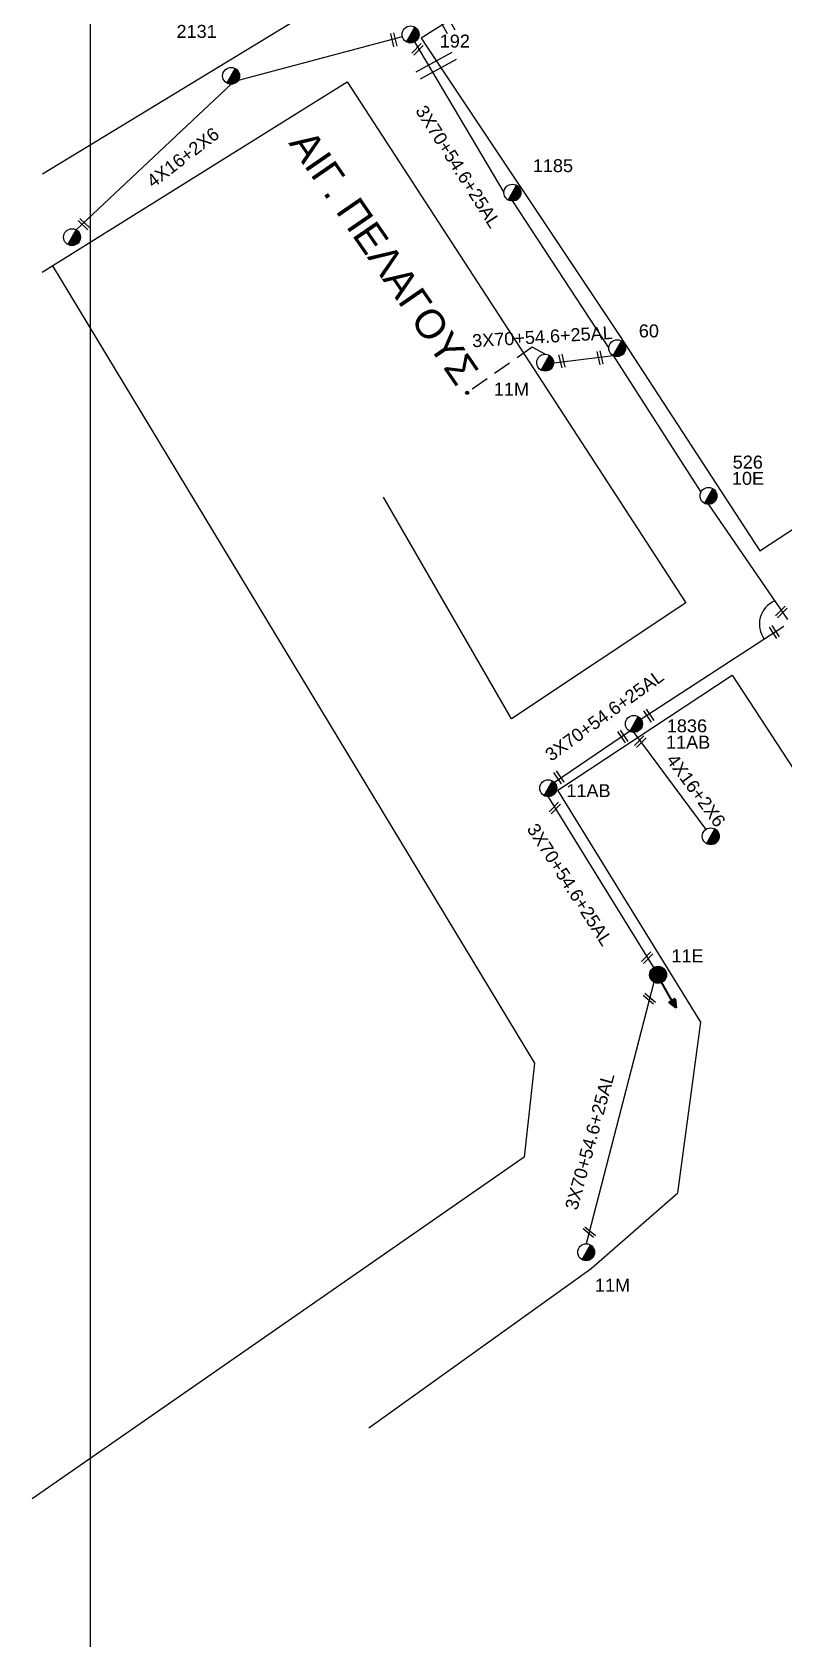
# Model space of a CAD drawing. Header units: millimetres. Extents: x 1266 to 3066, y 765 to 1784.
# Drawn here: x 1291.3 to 1395.8, y 886.7 to 1110.1 of the extents above; entities that cross this region are included whole.
import ezdxf

# ---------------------------------------------------------------- set-up
doc = ezdxf.new("R2010")
doc.units = ezdxf.units.MM
doc.linetypes.add('DASHED', pattern=[19.05, 12.7, -6.35])
for name, color, linetype in [('Άγνωστα', 7, 'Continuous'), ('Γέφυρες Εναέριου Δικτύου', 7, 'Continuous'), ('Επίτονοι', 7, 'Continuous'), ('Επιγραφές - Σχήματα', 7, 'Continuous'), ('Μηχανική τομή', 7, 'Continuous'), ('Στύλος Ξύλινος', 7, 'Continuous'), ('Στύλος Ξύλινος @ 1', 7, 'Continuous'), ('Στύλος ΦΜ', 7, 'Continuous'), ('Στύλος ΦΜ @ 1', 7, 'Continuous'), ('Συνδέσεις', 7, 'Continuous'), ('Συνεστραμμένα ΧΤ   3x70+54.6+25 AL', 7, 'SYN_LINE'), ('Τομή', 7, 'Continuous'), ('Υπόβαθρο ΔΕΗ', 7, 'Continuous')]:
    doc.layers.add(name, color=color, linetype=linetype)
doc.styles.get("Standard").update_dxf_attribs({"font": 'arial.ttf'})
doc.linetypes.add('SYN_LINE', pattern='A,0.5,-0.0001,["/\\/\\/\\/",Standard,S=0.1,R=0,X=0,Y=-0.05],-0.25', length=0.7501)

# ---------------------------------------------------------------- blocks, each defined once
blk = doc.blocks.new('ΥΠΑΡΧΩΝ ΤΣΙΜΕΝΤΕΝΙΟΣ ΣΤΥΛΟΣ')
at = {"layer": 'Στύλος ΦΜ'}
blk.add_hatch(color=7, dxfattribs=at).paths.add_polyline_path([(-1.29, -2.28, 0.574793), (2.62, 0, 0.268822), (1.3, 2.27)])
at = {"layer": 'Στύλος ΦΜ', "color": 7}
blk.add_line((-1.29, -2.28), (1.3, 2.27), dxfattribs=at)
blk.add_circle((0, 0), 2.62, dxfattribs=at)
at = {"layer": 'Στύλος ΦΜ', "flags": 4}
for tag, p in [('ΑΡΙΘΜΟΣ', (-4.68, 8.05)), ('ΤΥΠΟΣ', (-4.91, 3.03))]:
    blk.add_attdef(tag, p, '', height=4, dxfattribs=at)
blk = doc.blocks.new('ΥΠΑΡΧΩΝ ΞΥΛΙΝΟΣ ΣΤΥΛΟΣ')
at = {"layer": 'Στύλος Ξύλινος'}
h = blk.add_hatch(color=7, dxfattribs=at)
h.paths.add_polyline_path([(-2.62, 0, 0.270008), (-1.29, -2.28), (1.3, 2.27, 0.576266)])
h.paths.add_polyline_path([(-1.29, -2.28, 0.574793), (2.62, 0, 0.268822), (1.3, 2.27)])
at = {"layer": 'Στύλος Ξύλινος', "color": 7}
blk.add_line((-1.29, -2.28), (1.3, 2.27), dxfattribs=at)
blk.add_circle((0, 0), 2.62, dxfattribs=at)
at = {"layer": 'Στύλος Ξύλινος', "flags": 4}
for tag, p in [('ΑΡΙΘΜΟΣ', (-4.91, 8.6)), ('ΤΥΠΟΣ', (-4.85, 3.39))]:
    blk.add_attdef(tag, p, '', height=4, dxfattribs=at)
blk = doc.blocks.new('ΕΠΙΤΟΝΟΣ')
at = {"layer": 'Επίτονοι', "lineweight": 40, "ltscale": 40}
blk.add_hatch(color=256, dxfattribs=at).paths.add_polyline_path([(-1.13, 6.47), (0, 9.1), (1.13, 6.47)])
for p, q in [((-1.13, 6.47), (0, 9.1)), ((1.13, 6.47), (-1.13, 6.47)), ((-1.13, 6.47), (0, 6.47)), ((0, 9.1), (1.13, 6.47)), ((0, 6.47), (0, 0))]:
    blk.add_line(p, q, dxfattribs=at)
blk = doc.blocks.new('_ΣΥΝΔΕΣΗ')
at = {"layer": 'Συνδέσεις', "linetype": 'SYN_LINE', "ltscale": 40}
blk.add_hatch(color=256, dxfattribs=at).paths.add_polyline_path([(0.5, -0.01, 1), (-0.5, -0.01, 1)])
at = {"layer": 'Συνδέσεις'}
blk.add_circle((0, -0.01), 0.5, dxfattribs=at)
blk = doc.blocks.new('ΜΗΧΑΝΙΚΗ ΤΟΜΗ')
at = {"layer": 'Μηχανική τομή', "ltscale": 40}
for p, q in [((-1.89, 0.78), (1.89, 0.78)), ((1.89, 0), (-1.89, 0))]:
    blk.add_line(p, q, dxfattribs=at)
blk = doc.blocks.new('ΤΟΜΗ')
at = {"layer": 'Τομή', "ltscale": 40}
for p, q in [((-5.68, 0), (5.68, 0)), ((5.68, -2.33), (-5.68, -2.33))]:
    blk.add_line(p, q, dxfattribs=at)

msp = doc.modelspace()

# ---------------------------------------------------------------- linework, layer by layer
at = {"layer": 'Άγνωστα', "color": 1, "linetype": 'SYN_LINE', "ltscale": 20}
for points in [[(1319.99, 1103.43), (1342.79, 1109.47)], [(1297.43, 1082.62), (1318.97, 1102.84)]]:
    msp.add_lwpolyline(points, dxfattribs=at)
at = {"layer": 'Άγνωστα', "color": 1, "linetype": 'DASHED', "ltscale": 0.2}
msp.add_lwpolyline([(1362.64, 1065.32), (1360.81, 1066.28), (1351.97, 1060.07)], dxfattribs=at)
at = {"layer": 'Άγνωστα', "color": 1, "ltscale": 0.2}
msp.add_lwpolyline([(1374.97, 1012.73), (1384.96, 999.24)], dxfattribs=at)
at = {"layer": 'Γέφυρες Εναέριου Δικτύου', "ltscale": 0.2}
msp.add_lwpolyline([(1394.56, 1031.01, 0.483183), (1393.1, 1025.68, 0.506826)], format="xyb", dxfattribs=at)
at = {"layer": 'Επιγραφές - Σχήματα'}
msp.add_lwpolyline([(1299.42, 1765.51), (2825.92, 1765.51), (2825.92, 765.4), (1299.42, 765.4)], close=True, dxfattribs=at)
at = {"layer": 'Συνεστραμμένα ΧΤ   3x70+54.6+25 AL', "color": 1, "ltscale": 20}
for points in [[(1344.49, 1108.73), (1356.9, 1087.78)], [(1358.08, 1086.6), (1371.47, 1066.16)], [(1372.07, 1065.14), (1384.29, 1046.12)], [(1385.35, 1044.43), (1396.34, 1028.42)], [(1395.83, 1027.45), (1375.95, 1014.55)], [(1363.06, 1003.8), (1377.71, 980.05)], [(1377.75, 978.02), (1368.34, 941.64)]]:
    msp.add_lwpolyline(points, dxfattribs=at)
at = {"layer": 'Συνεστραμμένα ΧΤ   3x70+54.6+25 AL', "color": 1, "ltscale": 10}
msp.add_lwpolyline([(1363.82, 1064.14), (1372.07, 1065.14)], dxfattribs=at)
at = {"layer": 'Συνεστραμμένα ΧΤ   3x70+54.6+25 AL', "color": 1, "ltscale": 15}
msp.add_lwpolyline([(1374.38, 1012.88), (1363.92, 1005.79)], dxfattribs=at)
at = {"layer": 'Υπόβαθρο ΔΕΗ', "ltscale": 0.2}
for points in [[(1293.15, 1164.78), (1328.04, 1111.8), (1292.75, 1090.36)], [(1432.1, 1164.93), (1368.8, 1123.99), (1345.39, 1109.24), (1372.99, 1067.91), (1392.48, 1038), (1453.62, 1078.02), (1478.13, 1094.84), (1433.84, 1162.63), (1432.1, 1164.93)], [(1292.72, 1076.72), (1335.1, 1103.18), (1382.2, 1030.77), (1357.94, 1014.64), (1340.15, 1045.43)], [(1294.15, 1077.62), (1361.17, 966.76), (1359.73, 953.66), (1291.3, 906.18)], [(1338.13, 916.06), (1369.03, 938.21), (1381.09, 948.72), (1384.3, 972.44), (1364.38, 1004.72), (1388.63, 1020.7), (1415.73, 979.22), (1445.7, 933.24), (1399.59, 900.22)]]:
    msp.add_lwpolyline(points, dxfattribs=at)

# ---------------------------------------------------------------- block references
at = {"layer": 'Επίτονοι', "xscale": 0.4499999999997595, "yscale": 0.4499999999997595, "zscale": 0.4499999999997595, "rotation": 209.3802453461286}
msp.add_blockref('ΕΠΙΤΟΝΟΣ', (1378.83, 978), dxfattribs=at)
at = {"layer": 'Μηχανική τομή'}
for p, xscale, yscale, zscale, rotation in [((1341.4, 1108.97), 0.4999999999999252, 0.4999999999999252, 0.4999999999999252, 283.0874718139822), ((1344.74, 1107.83), 0.4999999999998863, 0.4999999999998863, 0.4999999999998863, 225.7244321209175), ((1298.37, 1083.26), 0.4999999999999474, 0.4999999999999474, 0.4999999999999474, 316.1791503910761), ((1370.07, 1064.76), 0.4999999999999252, 0.4999999999999252, 0.4999999999999252, 283.0874718139822), ((1364.77, 1064.33), 0.4999999999999252, 0.4999999999999252, 0.4999999999999252, 283.0874718139822), ((1395.33, 1029.6), 0.4999999999998863, 0.4999999999998863, 0.4999999999998863, 225.7244321209175), ((1394.67, 1026.79), 0.4999999999999585, 0.4999999999999585, 0.4999999999999585, 123.5942685702442), ((1377.22, 1015.16), 0.4999999999999585, 0.4999999999999585, 0.4999999999999585, 123.5942685702442), ((1373.61, 1012.28), 0.4999999999999585, 0.4999999999999585, 0.4999999999999585, 123.5942685702442), ((1375.72, 1011.58), 0.4999999999998863, 0.4999999999998863, 0.4999999999998863, 225.7244321209175), ((1364.71, 1006.59), 0.4999999999999585, 0.4999999999999585, 0.4999999999999585, 123.5942685702442), ((1363.84, 1002.37), 0.4999999999998863, 0.4999999999998863, 0.4999999999998863, 225.7244321209175), ((1376.67, 981.56), 0.4999999999998863, 0.4999999999998863, 0.4999999999998863, 225.7244321209175), ((1377.24, 975.86), 0.4999999999997866, 0.4999999999997866, 0.4999999999997866, 140.0044171438783), ((1368.9, 943.4), 0.4999999999997866, 0.4999999999997866, 0.4999999999997866, 140.0044171438783)]:
    msp.add_blockref('ΜΗΧΑΝΙΚΗ ΤΟΜΗ', p, dxfattribs=dict(at, xscale=xscale, yscale=yscale, zscale=zscale, rotation=rotation))
at = {"layer": 'Στύλος Ξύλινος @ 1', "ltscale": 40}
ref = msp.add_blockref('ΥΠΑΡΧΩΝ ΞΥΛΙΝΟΣ ΣΤΥΛΟΣ', (1378.33, 979.05), dxfattribs=dict(at, xscale=0.4499999999998181, yscale=0.4499999999998181, zscale=0.4499999999998181))
ref.add_attrib('ΤΥΠΟΣ', '11E', (1380.19, 980.77), dxfattribs={"layer": 'Στύλος Ξύλινος', "height": 1.8, "flags": 4})
at = {"layer": 'Στύλος ΦΜ @ 1', "ltscale": 40}
ref = msp.add_blockref('ΥΠΑΡΧΩΝ ΤΣΙΜΕΝΤΕΝΙΟΣ ΣΤΥΛΟΣ', (1318.97, 1104.02), dxfattribs=dict(at, xscale=0.4499999999998181, yscale=0.4499999999998181, zscale=0.4499999999998181))
ref.add_attrib('ΤΥΠΟΣ', '2131', (1311.38, 1109.3), dxfattribs={"layer": 'Στύλος ΦΜ', "height": 1.8, "flags": 4})
ref = msp.add_blockref('ΥΠΑΡΧΩΝ ΤΣΙΜΕΝΤΕΝΙΟΣ ΣΤΥΛΟΣ', (1343.93, 1109.77), dxfattribs=dict(at, xscale=0.4499999999998181, yscale=0.4499999999998181, zscale=0.4499999999998181))
ref.add_attrib('ΤΥΠΟΣ', '192', (1347.98, 1107.95), dxfattribs={"layer": 'Στύλος ΦΜ', "height": 1.8, "flags": 4})
ref = msp.add_blockref('ΥΠΑΡΧΩΝ ΤΣΙΜΕΝΤΕΝΙΟΣ ΣΤΥΛΟΣ', (1358.08, 1087.78), dxfattribs=dict(at, xscale=0.4499999999998181, yscale=0.4499999999998181, zscale=0.4499999999998181))
ref.add_attrib('ΤΥΠΟΣ', '1185', (1360.92, 1090.63), dxfattribs={"layer": 'Στύλος ΦΜ', "height": 1.8, "flags": 4})
at = {"layer": 'Στύλος ΦΜ @ 1', "ltscale": 40, "xscale": 0.4499999999998181, "yscale": 0.4499999999998181, "zscale": 0.4499999999998181}
for p in [(1296.85, 1081.59), (1385.66, 998.29)]:
    msp.add_blockref('ΥΠΑΡΧΩΝ ΤΣΙΜΕΝΤΕΝΙΟΣ ΣΤΥΛΟΣ', p, dxfattribs=at)
at = {"layer": 'Στύλος ΦΜ @ 1', "ltscale": 40}
ref = msp.add_blockref('ΥΠΑΡΧΩΝ ΤΣΙΜΕΝΤΕΝΙΟΣ ΣΤΥΛΟΣ', (1372.65, 1066.16), dxfattribs=dict(at, xscale=0.4499999999998181, yscale=0.4499999999998181, zscale=0.4499999999998181))
ref.add_attrib('ΤΥΠΟΣ', '60', (1375.66, 1067.66), dxfattribs={"layer": 'Στύλος ΦΜ', "height": 1.8, "flags": 4})
ref = msp.add_blockref('ΥΠΑΡΧΩΝ ΤΣΙΜΕΝΤΕΝΙΟΣ ΣΤΥΛΟΣ', (1362.64, 1064.14), dxfattribs=dict(at, xscale=0.4499999999998181, yscale=0.4499999999998181, zscale=0.4499999999998181))
ref.add_attrib('ΤΥΠΟΣ', '11M', (1355.5, 1059.56), dxfattribs={"layer": 'Στύλος ΦΜ', "height": 1.8, "flags": 4})
ref = msp.add_blockref('ΥΠΑΡΧΩΝ ΤΣΙΜΕΝΤΕΝΙΟΣ ΣΤΥΛΟΣ', (1385.35, 1045.61), dxfattribs=dict(at, xscale=0.4499999999998181, yscale=0.4499999999998181, zscale=0.4499999999998181))
ref.add_attrib('ΤΥΠΟΣ', '10E', (1388.6, 1047.16), dxfattribs={"layer": 'Στύλος ΦΜ', "height": 1.8, "flags": 4})
ref.add_attrib('ΑΡΙΘΜΟΣ', '526', (1388.71, 1049.42), dxfattribs={"layer": 'Στύλος ΦΜ', "height": 1.8, "flags": 4})
ref = msp.add_blockref('ΥΠΑΡΧΩΝ ΤΣΙΜΕΝΤΕΝΙΟΣ ΣΤΥΛΟΣ', (1374.97, 1013.91), dxfattribs=dict(at, xscale=0.4499999999998181, yscale=0.4499999999998181, zscale=0.4499999999998181))
ref.add_attrib('ΤΥΠΟΣ', '11AB', (1379.44, 1010.48), dxfattribs={"layer": 'Στύλος ΦΜ', "height": 1.8, "flags": 4})
ref.add_attrib('ΑΡΙΘΜΟΣ', '1836', (1379.55, 1012.75), dxfattribs={"layer": 'Στύλος ΦΜ', "height": 1.8, "flags": 4})
ref = msp.add_blockref('ΥΠΑΡΧΩΝ ΤΣΙΜΕΝΤΕΝΙΟΣ ΣΤΥΛΟΣ', (1363.06, 1004.98), dxfattribs=dict(at, xscale=0.4499999999998181, yscale=0.4499999999998181, zscale=0.4499999999998181))
ref.add_attrib('ΤΥΠΟΣ', '11AB', (1365.58, 1003.74), dxfattribs={"layer": 'Στύλος ΦΜ', "height": 1.8, "flags": 4})
ref = msp.add_blockref('ΥΠΑΡΧΩΝ ΤΣΙΜΕΝΤΕΝΙΟΣ ΣΤΥΛΟΣ', (1368.34, 940.46), dxfattribs=dict(at, xscale=0.4499999999998181, yscale=0.4499999999998181, zscale=0.4499999999998181))
ref.add_attrib('ΤΥΠΟΣ', '11M', (1369.56, 934.98), dxfattribs={"layer": 'Στύλος ΦΜ', "height": 1.8, "flags": 4})
at = {"layer": 'Συνδέσεις', "xscale": 0.4499999999998181, "yscale": 0.4499999999998181, "zscale": 0.4499999999998181}
msp.add_blockref('_ΣΥΝΔΕΣΗ', (1351.79, 1059.95), dxfattribs=at)
at = {"layer": 'Τομή'}
for p, xscale, yscale, zscale, rotation in [((1348.7, 1112.9), 0.4999999999998626, 0.4999999999998626, 0.4999999999998626, 298.7869319544855), ((1347.2, 1105.96), 0.4999999999999621, 0.4999999999999621, 0.4999999999999621, 28.78693195447915)]:
    msp.add_blockref('ΤΟΜΗ', p, dxfattribs=dict(at, xscale=xscale, yscale=yscale, zscale=zscale, rotation=rotation))

# ---------------------------------------------------------------- texts
at = {"layer": 'Επιγραφές - Σχήματα', "char_height": 1.8, "width": 8.7664, "attachment_point": 1}
for insert, rotation in [((1307.03, 1089.8), 37.4679), ((1380.85, 1009.96), 306.3324)]:
    msp.add_mtext('4X16+2X6', dxfattribs=dict(at, insert=insert, rotation=rotation))
at = {"layer": 'Επιγραφές - Σχήματα', "linetype": 'Continuous', "insert": (1330.2, 1096.94), "char_height": 4, "width": 60.4201, "attachment_point": 1, "rotation": 304.5552}
msp.add_mtext('ΑΙΓ. ΠΕΛΑΓΟΥΣ', dxfattribs=at)
at = {"layer": 'Συνεστραμμένα ΧΤ   3x70+54.6+25 AL', "color": 7, "char_height": 1.8, "width": 168.3718, "attachment_point": 1}
for insert, rotation in [((1346.05, 1100.15), 302.4702), ((1352.43, 1068.07), 3.4249), ((1362.41, 1010.09), 35.9588), ((1361.53, 1000.3), 302.7466), ((1365.36, 946.69), 74.5842)]:
    msp.add_mtext('3X70+54.6+25AL', dxfattribs=dict(at, insert=insert, rotation=rotation))

doc.saveas('drawing.dxf')
